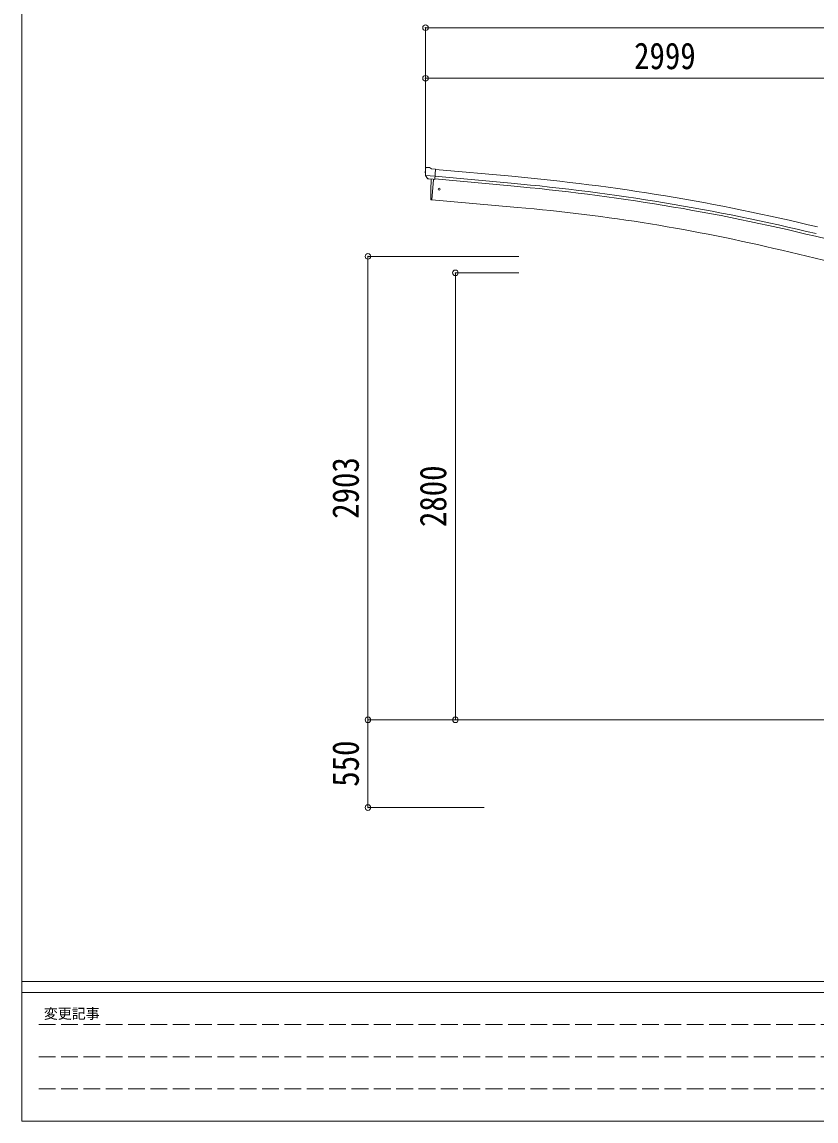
# Model space of a CAD drawing. Units: millimetres at full size. Extents: x -9783 to 9892, y -6828 to 6752.
# Drawn here: x -9783 to -4808, y -6828 to 57 of the extents above; entities that cross this region are included whole.
import ezdxf
from ezdxf.enums import TextEntityAlignment as Align

# ---------------------------------------------------------------- set-up
doc = ezdxf.new("R2010")
doc.units = ezdxf.units.MM
doc.header["$LTSCALE"] = 35
doc.header["$PDMODE"] = 32
doc.header["$PDSIZE"] = 35
doc.linetypes.add('DASHED3', pattern=[4, 3, -1])
for name, color, linetype, lineweight in [('0-0_0', 7, 'Continuous', 9), ('0-1_本体', 4, 'Continuous', 9), ('0-2_部品', 7, 'Continuous', 9), ('0-A_寸法', 6, 'Continuous', 9), ('F-0_240', 7, 'Continuous', 9)]:
    doc.layers.add(name, color=color, linetype=linetype, lineweight=lineweight)
doc.styles.add('ＭＳ ゴシック', font='')
doc.styles.get('ＭＳ ゴシック').set_extended_font_data('MS Gothic')

msp = doc.modelspace()

# ---------------------------------------------------------------- linework, layer by layer
at = {"layer": '0-0_0'}
msp.add_line((-7251.38, -4314.43), (-4433.64, -4314.43), dxfattribs=at)
at = {"layer": '0-1_本体'}
for p, q in [((-6714.64, -909.81), (-7191.97, -866.76)), ((-6714.64, -909.81), (-7191.97, -866.76)), ((-7204.42, -928.75), (-7215.67, -1057.35)), ((-7204.42, -928.75), (-7215.67, -1057.35)), ((-6720.02, -969.57), (-7197.2, -926.54)), ((-6720.02, -969.57), (-7197.2, -926.54)), ((-6718.51, -952.8), (-7195.69, -909.76)), ((-6718.51, -952.8), (-7195.69, -909.76)), ((-7215.67, -1057.35), (-6677.72, -1104.41)), ((-7215.67, -1057.35), (-6677.72, -1104.41)), ((-4329.83, -1402.46), (-4812.21, -1285.33)), ((-4329.83, -1402.46), (-4812.21, -1285.33)), ((-5021.73, -1373.25), (-4433.64, -1514.44)), ((-5021.73, -1373.25), (-4433.64, -1514.44))]:
    msp.add_line(p, q, dxfattribs=at)
for centre, radius, start, end in [((-7890.69, -13963.84), 13063.74, 76.35206, 84.85206), ((-7890.69, -13963.84), 13063.74, 76.35206, 84.85206), ((-7890.69, -13963.84), 13106.9, 76.35206, 84.85206), ((-7890.69, -13963.84), 13106.9, 76.35206, 84.85206), ((-7890.69, -13963.84), 13046.9, 76.35206, 84.85206), ((-7890.69, -13963.84), 13046.9, 76.35206, 84.85206), ((-7656.33, -12367.06), 11305.08, 76.52357, 85.03409), ((-7656.33, -12367.06), 11305.08, 76.52357, 85.03409)]:
    msp.add_arc(centre, radius, start, end, dxfattribs=at)
at = {"layer": '0-2_部品'}
for p, q in [((-7255.13, -861.76), (-7255.24, -863.1)), ((-7254.06, -859.72), (-7248.58, -855.12)), ((-7244.93, -853.97), (-7231.26, -855.16)), ((-7218.3, -862.32), (-7230.02, -855.55)), ((-7218.3, -862.32), (-7191.74, -864.64)), ((-7197.4, -929.3), (-7191.74, -864.64)), ((-7254.6, -904.61), (-7195.69, -909.76)), ((-7243.35, -924.09), (-7254.28, -905.16)), ((-7240.96, -925.49), (-7233.26, -926.17)), ((-7215.42, -1055.02), (-7204.37, -928.69)), ((-7207.36, -928.43), (-7197.4, -929.3)), ((-7218.27, -1057.4), (-7215.66, -1057.79)), ((-7215.66, -1057.79), (-7215.42, -1055.02))]:
    msp.add_line(p, q, dxfattribs=at)
for points in [[(-7254.68, -903.98), (-7254.39, -904.96), (-7254.28, -905.16)], [(-7207.36, -928.43), (-7207.63, -928.5), (-7233, -926.28), (-7233.26, -926.17)], [(-7220.82, -1054.57), (-7221.66, -1028.94), (-7221.85, -1002.45), (-7221.38, -975.96), (-7220.24, -949.49), (-7218.74, -927.53)]]:
    msp.add_lwpolyline(points, dxfattribs=at)
msp.add_circle((-7169.59, -990.15), 6.5, dxfattribs=at)
for centre, radius, start, end in [((-7053.62, -880.74), 202.4, 175, 186.5915), ((-7245.36, -858.95), 5, 85.00648, 129.99352), ((-7231.52, -858.15), 3, 60, 85), ((-7217.83, -1054.44), 3, 182.53781, 261.49678)]:
    msp.add_arc(centre, radius, start, end, dxfattribs=at)
for centre, major_axis, ratio, start_param, end_param in [((-7252.13, -862.02), (-2.71, -1.31), 0.997474, 4.9606201, 5.7465286), ((-7259.45, -857.72), (15.35, 3.44), 0.101033, 0.3078116, 0.3080427), ((-7240.75, -922.59), (-1.62, -2.54), 0.997631, 5.8041905, 6.6006116), ((-7240.63, -922.39), (3.5, 2.17), 0.650902, 4.0958226, 4.1686332), ((-7240.7, -922.5), (-1.62, -2.54), 0.997631, 0.3902369, 0.4789948)]:
    msp.add_ellipse(centre, major_axis=major_axis, ratio=ratio, start_param=start_param, end_param=end_param, dxfattribs=at)
at = {"layer": '0-A_寸法'}
for p, q in [((-7255.05, 21.19), (-7255.05, -295.43)), ((-7255.05, 21.19), (-1241.05, 21.19)), ((-7255.05, -295.43), (-7255.05, -907.66)), ((-7255.05, -295.43), (-4256.05, -295.43)), ((-7615.62, -1411.43), (-6670.54, -1411.43)), ((-7615.62, -4314.43), (-7615.62, -1411.43)), ((-7067.65, -1514.43), (-6670.54, -1514.43)), ((-7067.65, -4314.43), (-7067.65, -1514.43)), ((-7615.62, -4314.43), (-6887.51, -4314.43)), ((-7615.62, -4864.43), (-7615.62, -4314.43)), ((-7615.62, -4864.43), (-6887.51, -4864.43))]:
    msp.add_line(p, q, dxfattribs=at)
for p in [(-7255.05, 21.19), (-7255.05, -295.43), (-7615.62, -1411.43), (-7067.65, -1514.43), (-7615.62, -4314.43), (-7067.65, -4314.43), (-7615.62, -4864.43)]:
    msp.add_point(p, dxfattribs=at)
at = {"layer": 'F-0_240', "color": 5}
for p, q in [((-9783.03, 6751.9), (-9783.03, -6828.1)), ((-9783.03, -5953.1), (9396.97, -5953.1)), ((-9783.03, -6023.1), (6285.75, -6023.1)), ((-9783.03, -6828.1), (9396.97, -6828.1))]:
    msp.add_line(p, q, dxfattribs=at)
at = {"layer": 'F-0_240', "color": 4, "linetype": 'DASHED3'}
for p, q in [((-9678.03, -6224.35), (-4074.25, -6224.35)), ((-9678.03, -6425.6), (-4074.25, -6425.6)), ((-9678.03, -6626.85), (-4074.25, -6626.85))]:
    msp.add_line(p, q, dxfattribs=at)

# ---------------------------------------------------------------- texts
at = {"layer": '0-A_寸法', "color": 7, "style": 'ＭＳ ゴシック', "width": 0.85}
msp.add_text('2999', height=166.8, dxfattribs=at).set_placement((-5948.05, -288.43), align=Align.BOTTOM_LEFT)
for s, p in [('2903', (-7622.62, -3055.43)), ('2800', (-7074.65, -3106.93)), ('550', (-7622.62, -4733.81))]:
    msp.add_text(s, height=166.8, rotation=90, dxfattribs=at).set_placement(p, align=Align.BOTTOM_LEFT)
at = {"layer": 'F-0_240', "style": 'ＭＳ ゴシック'}
msp.add_text('変更記事', height=64.15, dxfattribs=at).set_placement((-9646.27, -6206.85), align=Align.BOTTOM_LEFT)

doc.saveas('drawing.dxf')
